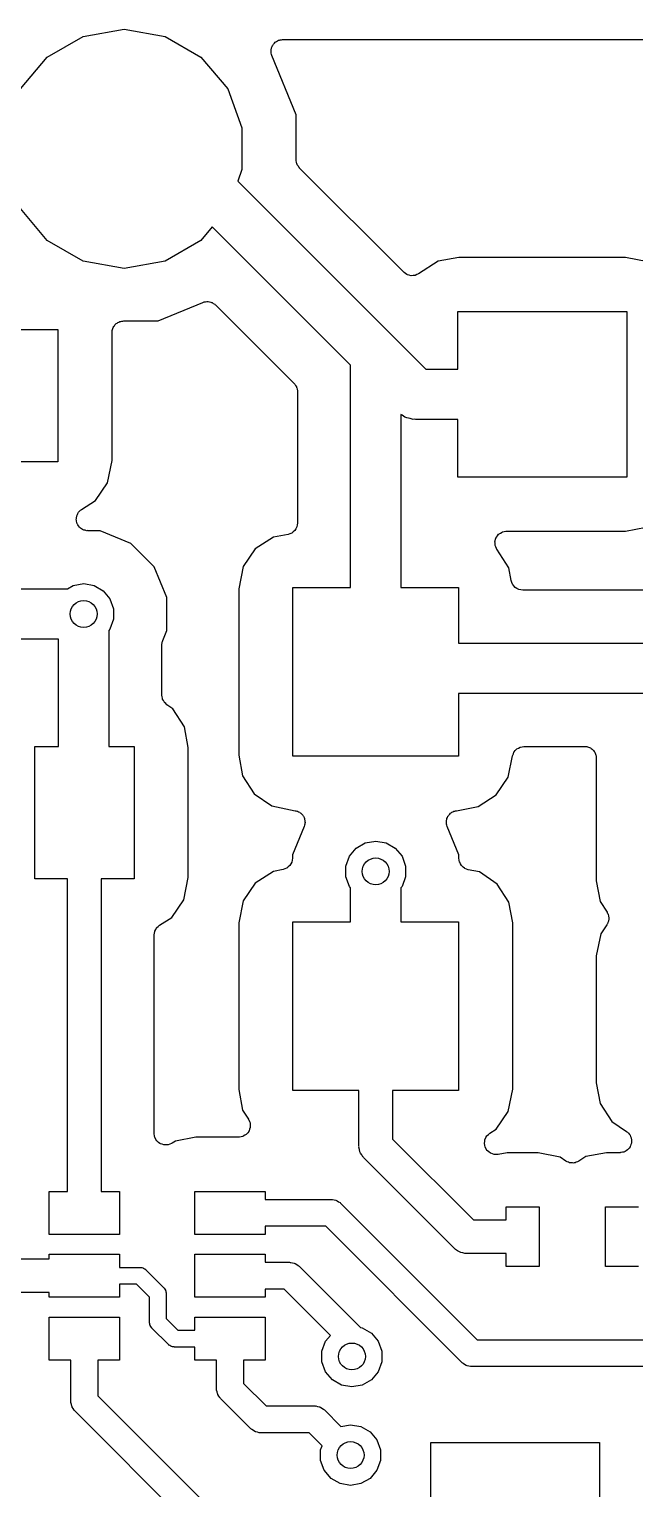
# Model space of a CAD drawing. Extents: x 91.5 to 189.2, y -113.2 to -60.7.
# Drawn here: x 104.72 to 113.86, y -83.02 to -60.96 of the extents above; entities that cross this region are included whole.
import ezdxf

# ---------------------------------------------------------------- set-up
doc = ezdxf.new("R2010")
doc.units = 0
doc.header["$MEASUREMENT"] = 0
doc.layers.add('BLACK', color=7, linetype='CONTINUOUS')

msp = doc.modelspace()

# ---------------------------------------------------------------- linework, layer by layer
at = {"layer": 'Black'}
for p, q in [((104.989, -61.3859), (105.532, -61.0721)), ((105.532, -61.0721), (106.15, -60.9631)), ((106.15, -60.9631), (106.768, -61.0721)), ((106.768, -61.0721), (107.311, -61.3859)), ((108.369, -61.303), (108.371, -61.2841)), ((108.371, -61.3144), (108.369, -61.303)), ((108.371, -61.265), (108.375, -61.2541)), ((108.371, -61.2841), (108.371, -61.265)), ((108.371, -61.326), (108.371, -61.3144)), ((108.375, -61.2541), (108.377, -61.2426)), ((108.377, -61.2426), (108.385, -61.2257)), ((108.385, -61.2257), (108.392, -61.2077)), ((108.392, -61.2077), (108.399, -61.1988)), ((108.399, -61.1988), (108.405, -61.1885)), ((108.405, -61.1885), (108.419, -61.1757)), ((108.419, -61.1757), (108.431, -61.1611)), ((108.431, -61.1611), (108.441, -61.1552)), ((108.441, -61.1552), (108.45, -61.1474)), ((108.45, -61.1474), (108.467, -61.1401)), ((108.467, -61.1401), (108.484, -61.1306)), ((108.484, -61.1306), (108.495, -61.1286)), ((108.495, -61.1286), (108.506, -61.1241)), ((108.506, -61.1241), (108.525, -61.1233)), ((108.525, -61.1233), (108.544, -61.12)), ((108.544, -61.12), (127.44, -61.12)), ((104.585, -61.8666), (104.989, -61.3859)), ((107.311, -61.3859), (107.715, -61.8666)), ((108.378, -61.3439), (108.371, -61.326)), ((108.382, -61.3625), (108.378, -61.3439)), ((108.75, -62.2551), (108.382, -61.3625)), ((107.715, -61.8666), (107.929, -62.4562)), ((108.75, -62.9368), (108.75, -62.2551)), ((107.929, -62.4562), (107.929, -63.0838)), ((108.751, -62.9445), (108.75, -62.9368)), ((108.751, -62.9523), (108.751, -62.9445)), ((108.756, -62.9743), (108.751, -62.9523)), ((108.76, -62.9969), (108.756, -62.9743)), ((108.764, -63.0036), (108.76, -62.9969)), ((108.766, -63.0111), (108.764, -63.0036)), ((108.779, -63.0299), (108.766, -63.0111)), ((108.791, -63.0497), (108.779, -63.0299)), ((108.797, -63.0547), (108.791, -63.0497)), ((108.801, -63.0611), (108.797, -63.0547)), ((110.378, -64.6376), (108.801, -63.0611)), ((107.929, -63.0838), (107.866, -63.2574)), ((107.866, -63.2574), (110.219, -65.6106)), ((104.989, -64.1541), (104.585, -63.6734)), ((107.482, -63.9508), (107.311, -64.1541)), ((109.569, -66.0378), (107.482, -63.9508)), ((105.532, -64.4679), (104.989, -64.1541)), ((107.311, -64.1541), (106.768, -64.4679)), ((106.15, -64.5769), (105.532, -64.4679)), ((106.768, -64.4679), (106.15, -64.5769)), ((110.895, -64.4695), (110.597, -64.6611)), ((111.206, -64.4109), (110.895, -64.4695)), ((113.722, -64.4109), (111.206, -64.4109)), ((114.057, -64.4787), (113.722, -64.4109)), ((110.4, -64.6532), (110.378, -64.6376)), ((110.422, -64.6696), (110.4, -64.6532)), ((110.425, -64.6706), (110.422, -64.6696)), ((110.428, -64.6726), (110.425, -64.6706)), ((110.454, -64.6796), (110.428, -64.6726)), ((110.48, -64.6877), (110.454, -64.6796)), ((110.483, -64.6875), (110.48, -64.6877)), ((110.487, -64.6884), (110.483, -64.6875)), ((110.514, -64.686), (110.487, -64.6884)), ((110.541, -64.6847), (110.514, -64.686)), ((110.544, -64.6834), (110.541, -64.6847)), ((110.547, -64.6831), (110.544, -64.6834)), ((110.572, -64.6716), (110.547, -64.6831)), ((110.597, -64.6611), (110.572, -64.6716)), ((106.665, -65.3704), (107.339, -65.092)), ((107.339, -65.092), (107.35, -65.0895)), ((107.35, -65.0895), (107.36, -65.0847)), ((107.36, -65.0847), (107.38, -65.083)), ((107.38, -65.083), (107.398, -65.0789)), ((107.398, -65.0789), (107.41, -65.0804)), ((107.41, -65.0804), (107.421, -65.0794)), ((107.421, -65.0794), (107.44, -65.0843)), ((107.44, -65.0843), (107.459, -65.0869)), ((107.459, -65.0869), (107.469, -65.0922)), ((107.469, -65.0922), (107.48, -65.0951)), ((107.48, -65.0951), (107.496, -65.1062)), ((107.496, -65.1062), (107.513, -65.1151)), ((107.513, -65.1151), (107.521, -65.1235)), ((107.521, -65.1235), (107.53, -65.1301)), ((107.53, -65.1301), (108.718, -66.3178)), ((111.19, -66.099), (111.19, -65.23)), ((111.19, -65.23), (113.74, -65.23)), ((113.74, -65.23), (113.74, -67.73)), ((103.453, -65.5), (105.15, -65.5)), ((105.15, -65.5), (105.15, -67.5)), ((105.972, -65.5149), (105.977, -65.5005)), ((105.977, -65.5005), (105.98, -65.4855)), ((105.98, -65.4855), (105.987, -65.4721)), ((105.987, -65.4721), (105.993, -65.4576)), ((105.993, -65.4576), (106.003, -65.4459)), ((106.003, -65.4459), (106.01, -65.4327)), ((106.01, -65.4327), (106.022, -65.4228)), ((106.022, -65.4228), (106.032, -65.411)), ((106.032, -65.411), (106.045, -65.4033)), ((106.045, -65.4033), (106.057, -65.3935)), ((106.057, -65.3935), (106.071, -65.3882)), ((106.071, -65.3882), (106.085, -65.3805)), ((106.085, -65.3805), (106.1, -65.3779)), ((106.1, -65.3779), (106.114, -65.3727)), ((106.114, -65.3727), (106.13, -65.3727)), ((106.13, -65.3727), (106.145, -65.37)), ((106.145, -65.37), (106.665, -65.3704)), ((105.969, -65.5455), (105.972, -65.5303)), ((105.969, -67.4824), (105.969, -65.5455)), ((105.972, -65.5303), (105.972, -65.5149)), ((110.219, -65.6106), (110.708, -66.099)), ((109.569, -69.4), (109.569, -66.0378)), ((110.708, -66.099), (111.19, -66.099)), ((108.718, -66.3178), (108.722, -66.3241)), ((108.722, -66.3241), (108.728, -66.3291)), ((108.728, -66.3291), (108.739, -66.3489)), ((108.739, -66.3489), (108.753, -66.3677)), ((108.753, -66.3677), (108.755, -66.3752)), ((108.755, -66.3752), (108.758, -66.3819)), ((108.758, -66.3819), (108.762, -66.4044)), ((108.762, -66.4044), (108.768, -66.4266)), ((108.768, -66.4266), (108.768, -66.4343)), ((108.768, -66.4343), (108.769, -66.4419)), ((108.769, -66.4419), (108.769, -68.4254)), ((110.348, -66.7968), (110.331, -66.7868)), ((110.331, -66.7868), (110.331, -69.4)), ((110.389, -66.8253), (110.348, -66.7968)), ((110.405, -66.8296), (110.389, -66.8253)), ((110.42, -66.838), (110.405, -66.8296)), ((110.469, -66.8467), (110.42, -66.838)), ((110.517, -66.8595), (110.469, -66.8467)), ((110.533, -66.8581), (110.517, -66.8595)), ((110.55, -66.861), (110.533, -66.8581)), ((111.19, -66.861), (110.55, -66.861)), ((111.19, -67.73), (111.19, -66.861)), ((105.901, -67.8173), (105.969, -67.4824)), ((105.15, -67.5), (103.635, -67.5)), ((105.719, -68.0846), (105.901, -67.8173)), ((113.74, -67.73), (111.19, -67.73)), ((105.509, -68.2198), (105.719, -68.0846)), ((105.428, -68.3758), (105.431, -68.3563)), ((105.431, -68.3367), (105.435, -68.3263)), ((105.431, -68.3563), (105.431, -68.3367)), ((105.435, -68.3263), (105.436, -68.3153)), ((105.436, -68.3153), (105.445, -68.2979)), ((105.445, -68.2979), (105.452, -68.2795)), ((105.452, -68.2795), (105.459, -68.271)), ((105.459, -68.271), (105.464, -68.2612)), ((105.464, -68.2612), (105.478, -68.2478)), ((105.478, -68.2478), (105.491, -68.2328)), ((105.491, -68.2328), (105.5, -68.2273)), ((105.5, -68.2273), (105.509, -68.2198)), ((105.431, -68.3866), (105.428, -68.3758)), ((105.431, -68.3977), (105.431, -68.3866)), ((105.437, -68.4161), (105.431, -68.3977)), ((105.442, -68.4353), (105.437, -68.4161)), ((105.448, -68.4446), (105.442, -68.4353)), ((105.451, -68.455), (105.448, -68.4446)), ((105.464, -68.47), (105.451, -68.455)), ((105.475, -68.4865), (105.464, -68.47)), ((105.484, -68.4932), (105.475, -68.4865)), ((105.491, -68.5017), (105.484, -68.4932)), ((105.508, -68.5115), (105.491, -68.5017)), ((105.523, -68.5234), (105.508, -68.5115)), ((105.534, -68.5267), (105.523, -68.5234)), ((105.543, -68.5322), (105.534, -68.5267)), ((105.563, -68.5356), (105.543, -68.5322)), ((105.581, -68.5415), (105.563, -68.5356)), ((105.592, -68.5409), (105.581, -68.5415)), ((105.603, -68.5429), (105.592, -68.5409)), ((105.791, -68.543), (105.603, -68.5429)), ((106.253, -68.7348), (105.791, -68.543)), ((108.654, -68.5875), (108.626, -68.5979)), ((108.681, -68.5774), (108.654, -68.5875)), ((108.682, -68.5768), (108.681, -68.5774)), ((108.683, -68.5764), (108.682, -68.5768)), ((108.705, -68.5572), (108.683, -68.5764)), ((108.728, -68.5382), (108.705, -68.5572)), ((108.729, -68.5367), (108.728, -68.5374)), ((108.728, -68.5374), (108.728, -68.5382)), ((108.744, -68.5109), (108.729, -68.5367)), ((108.758, -68.4855), (108.744, -68.5109)), ((108.759, -68.4844), (108.758, -68.4855)), ((108.764, -68.4544), (108.759, -68.4836)), ((108.759, -68.4836), (108.759, -68.4844)), ((108.769, -68.4254), (108.764, -68.4544)), ((111.805, -68.5958), (111.809, -68.5934)), ((111.809, -68.5934), (111.812, -68.5902)), ((111.812, -68.5902), (111.835, -68.577)), ((111.835, -68.577), (111.857, -68.5628)), ((111.857, -68.5628), (111.861, -68.5618)), ((111.861, -68.5618), (111.865, -68.5597)), ((111.865, -68.5597), (111.89, -68.5551)), ((111.89, -68.5551), (111.916, -68.5493)), ((111.916, -68.5493), (111.92, -68.5499)), ((111.92, -68.5499), (111.925, -68.5491)), ((111.925, -68.5491), (113.724, -68.5491)), ((113.724, -68.5491), (114.035, -68.4905)), ((106.606, -69.0888), (106.253, -68.7348)), ((108.131, -68.8154), (107.949, -69.0827)), ((108.405, -68.6395), (108.131, -68.8154)), ((108.626, -68.5979), (108.405, -68.6395)), ((111.751, -68.7025), (111.752, -68.6984)), ((111.752, -68.7288), (111.751, -68.7025)), ((111.752, -68.6941), (111.761, -68.6694)), ((111.752, -68.6984), (111.752, -68.6941)), ((111.752, -68.7551), (111.752, -68.7288)), ((111.753, -68.7591), (111.752, -68.7551)), ((111.753, -68.7634), (111.753, -68.7591)), ((111.764, -68.7876), (111.753, -68.7634)), ((111.761, -68.6694), (111.769, -68.6443)), ((111.773, -68.8124), (111.764, -68.7876)), ((111.769, -68.6443), (111.771, -68.6409)), ((111.771, -68.6409), (111.773, -68.6369)), ((111.773, -68.6369), (111.79, -68.6167)), ((111.775, -68.8156), (111.773, -68.8124)), ((111.777, -68.8196), (111.775, -68.8156)), ((111.79, -68.6167), (111.805, -68.5958)), ((111.96, -69.1046), (111.777, -68.8196)), ((106.797, -69.551), (106.606, -69.0888)), ((107.949, -69.0827), (107.881, -69.4176)), ((111.996, -69.296), (111.96, -69.1046)), ((101.828, -69.419), (105.296, -69.419)), ((105.296, -69.419), (105.383, -69.3687)), ((105.383, -69.3687), (105.54, -69.3411)), ((105.54, -69.3411), (105.697, -69.3687)), ((105.697, -69.3687), (105.835, -69.4484)), ((105.835, -69.4484), (105.937, -69.5705)), ((107.881, -69.4176), (107.881, -71.9336)), ((108.7, -71.95), (108.7, -69.4)), ((108.7, -69.4), (109.569, -69.4)), ((110.331, -69.4), (111.2, -69.4)), ((111.2, -69.4), (111.2, -70.239)), ((112.007, -69.3236), (111.996, -69.296)), ((112.017, -69.3512), (112.007, -69.3236)), ((112.018, -69.352), (112.017, -69.3512)), ((112.018, -69.353), (112.018, -69.352)), ((112.037, -69.3754), (112.018, -69.353)), ((112.056, -69.3979), (112.037, -69.3754)), ((112.057, -69.3984), (112.056, -69.3979)), ((112.058, -69.3992), (112.057, -69.3984)), ((112.083, -69.4137), (112.058, -69.3992)), ((112.109, -69.4284), (112.083, -69.4137)), ((112.11, -69.4286), (112.109, -69.4284)), ((112.111, -69.4291), (112.11, -69.4286)), ((112.14, -69.4339), (112.111, -69.4291)), ((112.169, -69.439), (112.14, -69.4339)), ((114.911, -69.439), (112.169, -69.439)), ((105.937, -69.5705), (105.992, -69.7203)), ((106.797, -70.0512), (106.797, -69.551)), ((105.992, -69.8797), (105.937, -70.0295)), ((105.992, -69.7203), (105.992, -69.8797)), ((105.937, -70.0295), (105.921, -70.0491)), ((105.921, -70.0491), (105.921, -71.8)), ((106.734, -70.2018), (106.797, -70.0512)), ((105.159, -70.181), (101.67, -70.181)), ((105.159, -71.8), (105.159, -70.181)), ((106.721, -70.2613), (106.727, -70.2353)), ((106.722, -70.2653), (106.721, -70.2613)), ((106.721, -70.2691), (106.722, -70.2653)), ((106.721, -71.0269), (106.721, -70.2691)), ((106.727, -70.2353), (106.732, -70.2091)), ((106.732, -70.2091), (106.734, -70.2057)), ((106.734, -70.2057), (106.734, -70.2018)), ((111.2, -70.239), (115.136, -70.239)), ((114.999, -71.001), (111.2, -71.001)), ((111.2, -71.001), (111.2, -71.95)), ((106.725, -71.0505), (106.721, -71.0269)), ((106.728, -71.0743), (106.725, -71.0505)), ((106.73, -71.0803), (106.728, -71.0743)), ((106.732, -71.0869), (106.73, -71.0803)), ((106.744, -71.1077), (106.732, -71.0869)), ((106.754, -71.1292), (106.744, -71.1077)), ((106.759, -71.1339), (106.754, -71.1292)), ((106.762, -71.1397), (106.759, -71.1339)), ((106.78, -71.1551), (106.762, -71.1397)), ((106.797, -71.1718), (106.78, -71.1551)), ((106.885, -71.2313), (106.797, -71.1718)), ((107.06, -71.5046), (106.885, -71.2313)), ((107.119, -71.8164), (107.06, -71.5046)), ((104.8, -73.8), (104.8, -71.8)), ((104.8, -71.8), (105.159, -71.8)), ((105.921, -71.8), (106.3, -71.8)), ((106.3, -71.8), (106.3, -73.8)), ((107.119, -73.7824), (107.119, -71.8164)), ((112.028, -71.9153), (112.037, -71.8888)), ((112.037, -71.8888), (112.039, -71.887)), ((112.039, -71.887), (112.04, -71.8849)), ((112.04, -71.8849), (112.058, -71.8637)), ((112.058, -71.8637), (112.076, -71.8421)), ((112.076, -71.8421), (112.078, -71.8409)), ((112.078, -71.8409), (112.08, -71.8393)), ((112.08, -71.8393), (112.105, -71.8257)), ((112.105, -71.8257), (112.129, -71.8116)), ((112.129, -71.8116), (112.131, -71.8112)), ((112.131, -71.8112), (112.133, -71.8101)), ((112.133, -71.8101), (112.161, -71.8059)), ((112.161, -71.8059), (112.189, -71.801)), ((112.189, -71.801), (113.105, -71.801)), ((113.105, -71.801), (113.121, -71.8037)), ((113.121, -71.8037), (113.136, -71.8037)), ((113.136, -71.8037), (113.15, -71.8089)), ((113.15, -71.8089), (113.165, -71.8116)), ((113.165, -71.8116), (113.179, -71.8193)), ((113.179, -71.8193), (113.193, -71.8245)), ((113.193, -71.8245), (113.205, -71.8344)), ((113.205, -71.8344), (113.218, -71.8421)), ((113.218, -71.8421), (113.228, -71.8538)), ((113.228, -71.8538), (113.24, -71.8637)), ((113.24, -71.8637), (113.248, -71.877)), ((113.248, -71.877), (113.257, -71.8888)), ((113.257, -71.8888), (113.263, -71.9032)), ((113.263, -71.9032), (113.27, -71.9165)), ((107.881, -71.9336), (107.94, -72.2454)), ((111.2, -71.95), (108.7, -71.95)), ((111.951, -72.2673), (112.017, -71.9417)), ((112.017, -71.9417), (112.028, -71.9153)), ((113.27, -71.9165), (113.273, -71.9316)), ((113.273, -71.9316), (113.278, -71.946)), ((113.278, -71.946), (113.278, -71.9614)), ((113.278, -71.9614), (113.281, -71.9765)), ((113.281, -71.9765), (113.281, -73.8336)), ((107.94, -72.2454), (108.115, -72.5187)), ((111.769, -72.5346), (111.951, -72.2673)), ((108.115, -72.5187), (108.383, -72.7013)), ((111.495, -72.7105), (111.769, -72.5346)), ((108.383, -72.7013), (108.735, -72.7726)), ((108.735, -72.7726), (108.735, -72.7728)), ((108.735, -72.7728), (108.746, -72.7733)), ((108.746, -72.7733), (108.757, -72.7777)), ((108.757, -72.7777), (108.768, -72.7797)), ((108.768, -72.7797), (108.785, -72.7893)), ((111.116, -72.7892), (111.132, -72.7797)), ((111.132, -72.7797), (111.144, -72.7777)), ((111.144, -72.7777), (111.154, -72.7732)), ((111.154, -72.7732), (111.166, -72.7727)), ((111.166, -72.7727), (111.168, -72.7721)), ((111.168, -72.7721), (111.495, -72.7105)), ((108.785, -72.7893), (108.803, -72.7967)), ((108.803, -72.7967), (108.811, -72.8044)), ((108.811, -72.8044), (108.821, -72.8102)), ((108.821, -72.8102), (108.833, -72.8249)), ((108.833, -72.8249), (108.848, -72.8379)), ((108.848, -72.8379), (108.853, -72.8481)), ((108.853, -72.8481), (108.86, -72.8569)), ((108.86, -72.8569), (108.867, -72.8749)), ((108.867, -72.8749), (108.876, -72.892)), ((108.874, -72.9932), (108.87, -73.0119)), ((108.881, -72.9751), (108.874, -72.9932)), ((108.876, -72.892), (108.877, -72.9034)), ((108.877, -72.9034), (108.881, -72.9141)), ((108.881, -72.9141), (108.881, -72.9334)), ((108.881, -72.9334), (108.884, -72.9524)), ((108.884, -72.9524), (108.881, -72.9636)), ((108.881, -72.9636), (108.881, -72.9751)), ((111.017, -72.9521), (111.019, -72.9332)), ((111.019, -72.9635), (111.017, -72.9521)), ((111.019, -72.9141), (111.023, -72.9032)), ((111.019, -72.9332), (111.019, -72.9141)), ((111.019, -72.9751), (111.019, -72.9635)), ((111.026, -72.993), (111.019, -72.9751)), ((111.023, -72.9032), (111.025, -72.8917)), ((111.025, -72.8917), (111.034, -72.8748)), ((111.03, -73.0116), (111.026, -72.993)), ((111.034, -72.8748), (111.04, -72.8569)), ((111.04, -72.8569), (111.048, -72.848)), ((111.048, -72.848), (111.053, -72.8377)), ((111.053, -72.8377), (111.067, -72.8248)), ((111.067, -72.8248), (111.079, -72.8102)), ((111.079, -72.8102), (111.089, -72.8044)), ((111.089, -72.8044), (111.098, -72.7965)), ((111.098, -72.7965), (111.116, -72.7892)), ((108.87, -73.0119), (108.693, -73.4388)), ((111.207, -73.441), (111.03, -73.0116)), ((108.693, -73.4388), (108.693, -73.4899)), ((109.553, -73.4605), (109.655, -73.3384)), ((109.655, -73.3384), (109.793, -73.2587)), ((109.793, -73.2587), (109.95, -73.2311)), ((109.95, -73.2311), (110.107, -73.2587)), ((110.107, -73.2587), (110.245, -73.3384)), ((110.245, -73.3384), (110.347, -73.4605)), ((111.207, -73.4923), (111.207, -73.441)), ((108.55, -73.6622), (108.405, -73.6895)), ((108.577, -73.6518), (108.55, -73.6622)), ((108.605, -73.6418), (108.577, -73.6518)), ((108.606, -73.6411), (108.605, -73.6418)), ((108.607, -73.6407), (108.606, -73.6411)), ((108.629, -73.6215), (108.607, -73.6407)), ((108.652, -73.6027), (108.629, -73.6215)), ((108.653, -73.601), (108.652, -73.6017)), ((108.652, -73.6017), (108.652, -73.6027)), ((108.668, -73.5754), (108.653, -73.601)), ((108.682, -73.5499), (108.668, -73.5754)), ((108.683, -73.5488), (108.682, -73.5499)), ((108.688, -73.5188), (108.683, -73.5479)), ((108.683, -73.5479), (108.683, -73.5488)), ((108.693, -73.4899), (108.688, -73.5188)), ((109.498, -73.6103), (109.553, -73.4605)), ((109.498, -73.7697), (109.498, -73.6103)), ((110.347, -73.4605), (110.402, -73.6103)), ((110.402, -73.6103), (110.402, -73.7697)), ((111.212, -73.5202), (111.207, -73.4923)), ((111.216, -73.5483), (111.212, -73.5202)), ((111.218, -73.5502), (111.216, -73.5483)), ((111.218, -73.5523), (111.218, -73.5502)), ((111.232, -73.5769), (111.218, -73.5523)), ((111.246, -73.6018), (111.232, -73.5769)), ((111.247, -73.6032), (111.246, -73.6018)), ((111.248, -73.6051), (111.247, -73.6032)), ((111.27, -73.6234), (111.248, -73.6051)), ((111.291, -73.6421), (111.27, -73.6234)), ((111.293, -73.6429), (111.291, -73.6421)), ((111.295, -73.6443), (111.293, -73.6429)), ((111.322, -73.6541), (111.295, -73.6443)), ((111.348, -73.6644), (111.322, -73.6541)), ((111.517, -73.6987), (111.348, -73.6644)), ((105.296, -73.8), (104.8, -73.8)), ((105.296, -78.525), (105.296, -73.8)), ((106.3, -73.8), (105.804, -73.8)), ((105.804, -73.8), (105.804, -78.525)), ((107.051, -74.1173), (107.119, -73.7824)), ((108.131, -73.8654), (107.949, -74.1327)), ((108.405, -73.6895), (108.131, -73.8654)), ((109.553, -73.9195), (109.498, -73.7697)), ((110.402, -73.7697), (110.347, -73.9195)), ((111.785, -73.8813), (111.517, -73.6987)), ((111.96, -74.1546), (111.785, -73.8813)), ((113.281, -73.8336), (113.34, -74.1454)), ((109.569, -73.9391), (109.553, -73.9195)), ((109.569, -74.45), (109.569, -73.9391)), ((110.347, -73.9195), (110.331, -73.9391)), ((110.331, -73.9391), (110.331, -74.45)), ((106.869, -74.3846), (107.051, -74.1173)), ((107.949, -74.1327), (107.881, -74.4676)), ((112.019, -74.4664), (111.96, -74.1546)), ((113.34, -74.1454), (113.443, -74.3054)), ((113.443, -74.3054), (113.447, -74.3155)), ((113.447, -74.3155), (113.453, -74.3243)), ((113.453, -74.3243), (113.458, -74.3434)), ((106.628, -74.5678), (106.64, -74.5445)), ((106.64, -74.5445), (106.643, -74.5416)), ((106.643, -74.5416), (106.645, -74.5378)), ((106.645, -74.5378), (106.665, -74.5209)), ((106.665, -74.5209), (106.685, -74.5031)), ((106.685, -74.5031), (106.869, -74.3846)), ((107.881, -74.4676), (107.881, -76.9836)), ((108.7, -77), (108.7, -74.45)), ((108.7, -74.45), (109.569, -74.45)), ((110.331, -74.45), (111.2, -74.45)), ((111.2, -74.45), (111.2, -77)), ((112.019, -76.9824), (112.019, -74.4664)), ((113.44, -74.4993), (113.349, -74.6327)), ((113.444, -74.4894), (113.44, -74.4993)), ((113.451, -74.4807), (113.444, -74.4894)), ((113.457, -74.4618), (113.451, -74.4807)), ((113.465, -74.4438), (113.457, -74.4618)), ((113.458, -74.3434), (113.466, -74.3616)), ((113.466, -74.4329), (113.465, -74.4438)), ((113.466, -74.3616), (113.467, -74.3725)), ((113.469, -74.4225), (113.466, -74.4329)), ((113.467, -74.3725), (113.47, -74.383)), ((113.47, -74.383), (113.468, -74.4027)), ((113.468, -74.4027), (113.469, -74.4225)), ((106.604, -74.6507), (106.609, -74.6247)), ((106.604, -77.6492), (106.604, -74.6507)), ((106.609, -74.6247), (106.612, -74.5986)), ((106.612, -74.5986), (106.614, -74.5948)), ((106.614, -74.5948), (106.615, -74.5906)), ((106.615, -74.5906), (106.628, -74.5678)), ((113.349, -74.6327), (113.281, -74.9676)), ((113.281, -74.9676), (113.281, -76.8836)), ((113.281, -76.8836), (113.34, -77.1954)), ((107.881, -76.9836), (107.94, -77.2954)), ((109.696, -77), (108.7, -77)), ((109.696, -77.84), (109.696, -77)), ((111.2, -77), (110.204, -77)), ((110.204, -77), (110.204, -77.7348)), ((111.951, -77.3173), (112.019, -76.9824)), ((113.34, -77.1954), (113.515, -77.4687)), ((107.94, -77.2954), (108.03, -77.4354)), ((111.769, -77.5846), (111.951, -77.3173)), ((108.017, -77.6383), (108.001, -77.6592)), ((108.034, -77.6181), (108.017, -77.6383)), ((108.03, -77.4354), (108.031, -77.4394)), ((108.031, -77.4394), (108.034, -77.4426)), ((108.034, -77.4426), (108.043, -77.4674)), ((108.036, -77.6141), (108.034, -77.6181)), ((108.038, -77.6107), (108.036, -77.6141)), ((108.046, -77.5856), (108.038, -77.6107)), ((108.043, -77.4674), (108.053, -77.4916)), ((108.055, -77.5609), (108.046, -77.5856)), ((108.053, -77.4916), (108.053, -77.4959)), ((108.053, -77.4959), (108.055, -77.4999)), ((108.055, -77.4999), (108.055, -77.5262)), ((108.055, -77.5262), (108.056, -77.5525)), ((108.056, -77.5525), (108.055, -77.5566)), ((108.055, -77.5566), (108.055, -77.5609)), ((111.672, -77.6465), (111.769, -77.5846)), ((113.515, -77.4687), (113.738, -77.6205)), ((113.738, -77.6205), (113.744, -77.6266)), ((113.744, -77.6266), (113.751, -77.6309)), ((113.751, -77.6309), (113.766, -77.6478)), ((106.605, -77.6535), (106.604, -77.6492)), ((106.604, -77.6577), (106.605, -77.6535)), ((106.61, -77.6834), (106.604, -77.6577)), ((106.615, -77.7093), (106.61, -77.6834)), ((106.617, -77.713), (106.615, -77.7093)), ((106.618, -77.7171), (106.617, -77.713)), ((106.632, -77.7393), (106.618, -77.7171)), ((106.645, -77.7621), (106.632, -77.7393)), ((106.648, -77.7648), (106.645, -77.7621)), ((106.651, -77.7684), (106.648, -77.7648)), ((106.672, -77.7843), (106.651, -77.7684)), ((106.692, -77.8012), (106.672, -77.7843)), ((106.696, -77.8027), (106.692, -77.8012)), ((106.699, -77.8053), (106.696, -77.8027)), ((106.724, -77.8131), (106.699, -77.8053)), ((106.749, -77.8221), (106.724, -77.8131)), ((106.753, -77.8221), (106.749, -77.8221)), ((106.757, -77.8233), (106.753, -77.8221)), ((106.784, -77.8221), (106.757, -77.8233)), ((106.81, -77.8221), (106.784, -77.8221)), ((106.814, -77.8206), (106.81, -77.8221)), ((106.818, -77.8204), (106.814, -77.8206)), ((106.843, -77.8102), (106.818, -77.8204)), ((106.867, -77.8012), (106.843, -77.8102)), ((106.871, -77.7985), (106.867, -77.8012)), ((106.874, -77.7968), (106.871, -77.7985)), ((106.925, -77.7645), (106.874, -77.7968)), ((107.236, -77.7059), (106.925, -77.7645)), ((107.882, -77.7059), (107.236, -77.7059)), ((107.886, -77.7051), (107.882, -77.7059)), ((107.891, -77.7057), (107.886, -77.7051)), ((107.916, -77.6999), (107.891, -77.7057)), ((107.942, -77.6953), (107.916, -77.6999)), ((107.946, -77.6932), (107.942, -77.6953)), ((107.95, -77.6922), (107.946, -77.6932)), ((107.972, -77.678), (107.95, -77.6922)), ((107.995, -77.6648), (107.972, -77.678)), ((107.998, -77.6616), (107.995, -77.6648)), ((108.001, -77.6592), (107.998, -77.6616)), ((109.698, -77.851), (109.696, -77.84)), ((109.697, -77.8621), (109.698, -77.851)), ((110.204, -77.7348), (111.425, -78.956)), ((111.592, -77.7961), (111.596, -77.7691)), ((111.593, -77.7993), (111.592, -77.7961)), ((111.592, -77.8026), (111.593, -77.7993)), ((111.598, -77.8292), (111.592, -77.8026)), ((111.596, -77.7691), (111.6, -77.7421)), ((111.603, -77.856), (111.598, -77.8292)), ((111.6, -77.7421), (111.601, -77.7392)), ((111.601, -77.7392), (111.602, -77.736)), ((111.602, -77.736), (111.615, -77.7122)), ((111.605, -77.8588), (111.603, -77.856)), ((111.606, -77.862), (111.605, -77.8588)), ((111.615, -77.7122), (111.628, -77.6879)), ((111.628, -77.6879), (111.63, -77.6857)), ((111.63, -77.6857), (111.632, -77.6828)), ((111.632, -77.6828), (111.652, -77.6651)), ((111.652, -77.6651), (111.672, -77.6465)), ((113.766, -77.6478), (113.781, -77.6631)), ((113.791, -77.8531), (113.776, -77.8699)), ((113.781, -77.6631), (113.785, -77.671)), ((113.785, -77.671), (113.791, -77.6776)), ((113.791, -77.6776), (113.798, -77.6982)), ((113.794, -77.8449), (113.791, -77.8531)), ((113.798, -77.8377), (113.794, -77.8449)), ((113.798, -77.6982), (113.808, -77.718)), ((113.804, -77.8165), (113.798, -77.8377)), ((113.811, -77.7959), (113.804, -77.8165)), ((113.808, -77.718), (113.808, -77.7267)), ((113.808, -77.7267), (113.811, -77.7349)), ((113.811, -77.7349), (113.811, -77.7569)), ((113.811, -77.7569), (113.814, -77.7787)), ((113.814, -77.7787), (113.811, -77.7871)), ((113.811, -77.7871), (113.811, -77.7959)), ((109.706, -77.8942), (109.697, -77.8621)), ((109.711, -77.9269), (109.706, -77.8942)), ((109.717, -77.9366), (109.711, -77.9269)), ((109.72, -77.9473), (109.717, -77.9366)), ((109.739, -77.9745), (109.72, -77.9473)), ((109.755, -78.0033), (109.739, -77.9745)), ((109.764, -78.0105), (109.755, -78.0033)), ((109.77, -78.0196), (109.764, -78.0105)), ((111.14, -79.3896), (109.77, -78.0196)), ((111.62, -77.885), (111.606, -77.862)), ((111.634, -77.9084), (111.62, -77.885)), ((111.637, -77.9105), (111.634, -77.9084)), ((111.639, -77.9133), (111.637, -77.9105)), ((111.66, -77.9298), (111.639, -77.9133)), ((111.681, -77.9471), (111.66, -77.9298)), ((111.684, -77.9482), (111.681, -77.9471)), ((111.687, -77.9501), (111.684, -77.9482)), ((111.713, -77.9582), (111.687, -77.9501)), ((111.739, -77.9673), (111.713, -77.9582)), ((111.742, -77.9672), (111.739, -77.9673)), ((111.745, -77.9682), (111.742, -77.9672)), ((111.773, -77.9669), (111.745, -77.9682)), ((111.8, -77.9666), (111.773, -77.9669)), ((111.936, -77.9409), (111.8, -77.9666)), ((112.402, -77.9409), (111.936, -77.9409)), ((112.737, -78.0087), (112.402, -77.9409)), ((112.822, -78.0667), (112.737, -78.0087)), ((112.832, -78.0712), (112.822, -78.0667)), ((112.841, -78.0778), (112.832, -78.0712)), ((112.86, -78.0837), (112.841, -78.0778)), ((112.997, -78.08), (112.978, -78.0853)), ((113.006, -78.0736), (112.997, -78.08)), ((113.016, -78.0694), (113.006, -78.0736)), ((113.125, -77.9995), (113.016, -78.0694)), ((113.436, -77.9409), (113.125, -77.9995)), ((113.639, -77.9409), (113.436, -77.9409)), ((113.647, -77.9394), (113.639, -77.9409)), ((113.656, -77.94), (113.647, -77.9394)), ((113.677, -77.9341), (113.656, -77.94)), ((113.699, -77.9303), (113.677, -77.9341)), ((113.706, -77.9259), (113.699, -77.9303)), ((113.715, -77.9236), (113.706, -77.9259)), ((113.732, -77.9108), (113.715, -77.9236)), ((113.751, -77.8998), (113.732, -77.9108)), ((113.757, -77.8931), (113.751, -77.8998)), ((113.764, -77.8881), (113.757, -77.8931)), ((113.776, -77.8699), (113.764, -77.8881)), ((112.878, -78.0918), (112.86, -78.0837)), ((112.889, -78.0926), (112.878, -78.0918)), ((112.899, -78.0959), (112.889, -78.0926)), ((112.919, -78.0949), (112.899, -78.0959)), ((112.938, -78.0964), (112.919, -78.0949)), ((112.949, -78.0935), (112.938, -78.0964)), ((112.96, -78.0929), (112.949, -78.0935)), ((112.978, -78.0853), (112.96, -78.0929)), ((105.02, -79.175), (105.02, -78.525)), ((105.02, -78.525), (105.296, -78.525)), ((105.804, -78.525), (106.08, -78.525)), ((106.08, -78.525), (106.08, -79.175)), ((107.22, -79.175), (107.22, -78.525)), ((107.22, -78.525), (108.28, -78.525)), ((108.28, -78.525), (108.28, -78.6468)), ((108.28, -78.6468), (109.28, -78.6468)), ((109.28, -78.6468), (109.289, -78.6484)), ((109.289, -78.6484), (109.298, -78.6476)), ((109.298, -78.6476), (109.323, -78.6544)), ((109.323, -78.6544), (109.349, -78.6591)), ((109.349, -78.6591), (109.357, -78.6635)), ((109.357, -78.6635), (109.366, -78.6658)), ((109.366, -78.6658), (109.388, -78.6811)), ((109.388, -78.6811), (109.411, -78.6943)), ((109.411, -78.6943), (109.416, -78.7012)), ((109.416, -78.7012), (109.424, -78.7063)), ((109.424, -78.7063), (111.484, -80.7668)), ((111.425, -78.956), (111.92, -78.956)), ((111.92, -78.956), (111.92, -78.76)), ((111.92, -78.76), (112.42, -78.76)), ((112.42, -78.76), (112.42, -79.1655)), ((113.42, -79.66), (113.42, -78.76)), ((113.42, -78.76), (113.92, -78.76)), ((106.08, -79.175), (105.02, -79.175)), ((108.28, -79.175), (107.22, -79.175)), ((109.196, -79.0532), (108.28, -79.0532)), ((108.28, -79.0532), (108.28, -79.175)), ((111.256, -81.1137), (109.196, -79.0532)), ((112.42, -79.1655), (112.42, -79.1659)), ((112.42, -79.1659), (112.42, -79.2541)), ((111.15, -79.396), (111.14, -79.3896)), ((111.157, -79.4046), (111.15, -79.396)), ((112.42, -79.2541), (112.42, -79.2545)), ((112.42, -79.2545), (112.42, -79.66)), ((102.985, -79.546), (105.02, -79.546)), ((105.02, -79.546), (105.02, -79.475)), ((105.02, -79.475), (106.08, -79.475)), ((106.08, -79.475), (106.08, -79.673)), ((107.22, -80.125), (107.22, -79.475)), ((107.22, -79.475), (108.28, -79.475)), ((108.28, -79.475), (108.28, -79.5968)), ((108.28, -79.5968), (108.65, -79.5968)), ((108.65, -79.5968), (108.659, -79.5984)), ((108.659, -79.5984), (108.668, -79.5976)), ((108.668, -79.5976), (108.693, -79.6044)), ((108.693, -79.6044), (108.719, -79.6091)), ((108.719, -79.6091), (108.727, -79.6135)), ((108.727, -79.6135), (108.736, -79.6158)), ((108.736, -79.6158), (108.758, -79.6311)), ((111.185, -79.4212), (111.157, -79.4046)), ((111.213, -79.4402), (111.185, -79.4212)), ((111.223, -79.4431), (111.213, -79.4402)), ((111.233, -79.4487), (111.223, -79.4431)), ((111.266, -79.4544), (111.233, -79.4487)), ((111.298, -79.463), (111.266, -79.4544)), ((111.309, -79.4621), (111.298, -79.463)), ((111.32, -79.464), (111.309, -79.4621)), ((111.92, -79.464), (111.32, -79.464)), ((111.92, -79.66), (111.92, -79.464)), ((106.08, -79.673), (106.39, -79.673)), ((106.39, -79.673), (106.396, -79.674)), ((106.396, -79.674), (106.401, -79.6735)), ((106.401, -79.6735), (106.417, -79.6778)), ((106.417, -79.6778), (106.433, -79.6807)), ((106.433, -79.6807), (106.438, -79.6835)), ((106.438, -79.6835), (106.444, -79.6849)), ((106.444, -79.6849), (106.457, -79.6944)), ((106.457, -79.6944), (106.472, -79.7027)), ((106.472, -79.7027), (106.475, -79.707)), ((106.475, -79.707), (106.48, -79.7102)), ((106.48, -79.7102), (106.75, -79.9802)), ((108.758, -79.6311), (108.781, -79.6443)), ((108.781, -79.6443), (108.786, -79.6512)), ((108.786, -79.6512), (108.794, -79.6563)), ((108.794, -79.6563), (109.722, -80.5843)), ((112.42, -79.66), (111.92, -79.66)), ((113.92, -79.66), (113.42, -79.66)), ((105.02, -80.054), (102.88, -80.054)), ((105.02, -80.125), (105.02, -80.054)), ((106.337, -79.927), (106.08, -79.927)), ((106.08, -79.927), (106.08, -80.125)), ((106.533, -80.1226), (106.337, -79.927)), ((106.75, -79.9802), (106.753, -79.9848)), ((106.753, -79.9848), (106.757, -79.9884)), ((106.757, -79.9884), (106.766, -80.0027)), ((106.766, -80.0027), (106.775, -80.0163)), ((106.775, -80.0163), (106.777, -80.0217)), ((106.777, -80.0217), (106.779, -80.0266)), ((106.779, -80.0266), (106.782, -80.0429)), ((106.782, -80.0429), (106.787, -80.0589)), ((106.787, -80.0589), (106.786, -80.0645)), ((106.786, -80.0645), (106.787, -80.07)), ((108.566, -80.0032), (108.28, -80.0032)), ((108.28, -80.0032), (108.28, -80.125)), ((109.266, -80.7032), (108.566, -80.0032)), ((106.08, -80.125), (105.02, -80.125)), ((106.533, -80.5), (106.533, -80.1226)), ((106.787, -80.07), (106.787, -80.4474)), ((108.28, -80.125), (107.22, -80.125)), ((105.02, -81.075), (105.02, -80.425)), ((105.02, -80.425), (106.08, -80.425)), ((106.08, -80.425), (106.08, -81.075)), ((106.534, -80.5055), (106.533, -80.5)), ((106.533, -80.5111), (106.534, -80.5055)), ((106.787, -80.4474), (106.963, -80.623)), ((107.22, -80.623), (107.22, -80.425)), ((107.22, -80.425), (108.28, -80.425)), ((108.28, -80.425), (108.28, -81.075)), ((106.538, -80.5271), (106.533, -80.5111)), ((106.541, -80.5434), (106.538, -80.5271)), ((106.543, -80.5483), (106.541, -80.5434)), ((106.545, -80.5537), (106.543, -80.5483)), ((106.554, -80.5673), (106.545, -80.5537)), ((106.563, -80.5816), (106.554, -80.5673)), ((106.567, -80.5852), (106.563, -80.5816)), ((106.57, -80.5898), (106.567, -80.5852)), ((106.82, -80.8398), (106.57, -80.5898)), ((106.963, -80.623), (107.22, -80.623)), ((109.193, -80.7905), (109.266, -80.7032)), ((109.722, -80.5843), (109.747, -80.5887)), ((109.747, -80.5887), (109.885, -80.6684)), ((109.885, -80.6684), (109.987, -80.7905)), ((106.825, -80.843), (106.82, -80.8398)), ((106.828, -80.8473), (106.825, -80.843)), ((106.843, -80.8556), (106.828, -80.8473)), ((106.856, -80.8651), (106.843, -80.8556)), ((106.862, -80.8665), (106.856, -80.8651)), ((106.867, -80.8693), (106.862, -80.8665)), ((106.883, -80.8722), (106.867, -80.8693)), ((106.899, -80.8765), (106.883, -80.8722)), ((106.904, -80.876), (106.899, -80.8765)), ((106.91, -80.877), (106.904, -80.876)), ((107.22, -80.877), (106.91, -80.877)), ((107.22, -81.075), (107.22, -80.877)), ((109.138, -80.9403), (109.193, -80.7905)), ((109.138, -81.0997), (109.138, -80.9403)), ((109.987, -80.7905), (110.042, -80.9403)), ((110.042, -80.9403), (110.042, -81.0997)), ((111.484, -80.7668), (116.09, -80.7668)), ((105.347, -81.075), (105.02, -81.075)), ((105.347, -81.7), (105.347, -81.075)), ((106.08, -81.075), (105.753, -81.075)), ((105.753, -81.075), (105.753, -81.6158)), ((107.547, -81.075), (107.22, -81.075)), ((107.547, -81.51), (107.547, -81.075)), ((108.28, -81.075), (107.953, -81.075)), ((107.953, -81.075), (107.953, -81.4258)), ((109.193, -81.2495), (109.138, -81.0997)), ((110.042, -81.0997), (109.987, -81.2495)), ((111.264, -81.1188), (111.256, -81.1137)), ((111.269, -81.1257), (111.264, -81.1188)), ((111.292, -81.1389), (111.269, -81.1257)), ((111.314, -81.1542), (111.292, -81.1389)), ((111.323, -81.1565), (111.314, -81.1542)), ((111.331, -81.1609), (111.323, -81.1565)), ((111.357, -81.1656), (111.331, -81.1609)), ((111.382, -81.1724), (111.357, -81.1656)), ((109.295, -81.3716), (109.193, -81.2495)), ((109.433, -81.4513), (109.295, -81.3716)), ((109.885, -81.3716), (109.747, -81.4513)), ((109.987, -81.2495), (109.885, -81.3716)), ((111.391, -81.1716), (111.382, -81.1724)), ((111.4, -81.1732), (111.391, -81.1716)), ((116.006, -81.1732), (111.4, -81.1732)), ((107.548, -81.5188), (107.547, -81.51)), ((107.548, -81.5277), (107.548, -81.5188)), ((107.554, -81.5533), (107.548, -81.5277)), ((107.559, -81.5795), (107.554, -81.5533)), ((107.564, -81.5872), (107.559, -81.5795)), ((107.566, -81.5959), (107.564, -81.5872)), ((107.581, -81.6176), (107.566, -81.5959)), ((107.953, -81.4258), (108.294, -81.7668)), ((109.59, -81.4789), (109.433, -81.4513)), ((109.747, -81.4513), (109.59, -81.4789)), ((105.348, -81.7088), (105.347, -81.7)), ((105.348, -81.7177), (105.348, -81.7088)), ((105.354, -81.7433), (105.348, -81.7177)), ((105.359, -81.7695), (105.354, -81.7433)), ((105.364, -81.7772), (105.359, -81.7695)), ((105.366, -81.7859), (105.364, -81.7772)), ((105.381, -81.8076), (105.366, -81.7859)), ((105.394, -81.8306), (105.381, -81.8076)), ((105.753, -81.6158), (107.504, -83.3668)), ((107.594, -81.6406), (107.581, -81.6176)), ((107.601, -81.6464), (107.594, -81.6406)), ((107.606, -81.6537), (107.601, -81.6464)), ((108.066, -82.1137), (107.606, -81.6537)), ((108.294, -81.7668), (109.03, -81.7668)), ((109.03, -81.7668), (109.039, -81.7684)), ((109.039, -81.7684), (109.048, -81.7676)), ((109.048, -81.7676), (109.073, -81.7744)), ((109.073, -81.7744), (109.099, -81.7791)), ((109.099, -81.7791), (109.107, -81.7835)), ((109.107, -81.7835), (109.116, -81.7858)), ((109.116, -81.7858), (109.138, -81.8011)), ((109.138, -81.8011), (109.161, -81.8143)), ((109.161, -81.8143), (109.166, -81.8212)), ((109.166, -81.8212), (109.174, -81.8263)), ((109.174, -81.8263), (109.424, -82.0768)), ((105.401, -81.8364), (105.394, -81.8306)), ((105.406, -81.8437), (105.401, -81.8364)), ((107.276, -83.7137), (105.406, -81.8437)), ((108.074, -82.1188), (108.066, -82.1137)), ((108.079, -82.1257), (108.074, -82.1188)), ((108.102, -82.1389), (108.079, -82.1257)), ((108.124, -82.1542), (108.102, -82.1389)), ((108.133, -82.1565), (108.124, -82.1542)), ((108.141, -82.1609), (108.133, -82.1565)), ((108.167, -82.1656), (108.141, -82.1609)), ((108.192, -82.1724), (108.167, -82.1656)), ((108.201, -82.1716), (108.192, -82.1724)), ((108.21, -82.1732), (108.201, -82.1716)), ((108.946, -82.1732), (108.21, -82.1732)), ((109.141, -82.3681), (108.946, -82.1732)), ((109.424, -82.0768), (109.57, -82.0511)), ((109.57, -82.0511), (109.727, -82.0787)), ((109.727, -82.0787), (109.865, -82.1584)), ((109.865, -82.1584), (109.967, -82.2805)), ((109.118, -82.4303), (109.141, -82.3681)), ((109.118, -82.5897), (109.118, -82.4303)), ((109.967, -82.2805), (110.022, -82.4303)), ((110.022, -82.4303), (110.022, -82.5897)), ((110.78, -83.3668), (110.78, -82.32)), ((110.78, -82.32), (113.33, -82.32)), ((113.33, -82.32), (113.33, -84.82)), ((109.173, -82.7395), (109.118, -82.5897)), ((110.022, -82.5897), (109.967, -82.7395)), ((109.275, -82.8616), (109.173, -82.7395)), ((109.413, -82.9413), (109.275, -82.8616)), ((109.865, -82.8616), (109.727, -82.9413)), ((109.967, -82.7395), (109.865, -82.8616)), ((109.57, -82.9689), (109.413, -82.9413)), ((109.727, -82.9413), (109.57, -82.9689))]:
    msp.add_line(p, q, dxfattribs=at)
for centre in [(105.54, -69.8), (109.95, -73.69), (109.59, -81.02), (109.57, -82.51)]:
    msp.add_circle(centre, 0.2032, dxfattribs=at)

doc.saveas('drawing.dxf')
